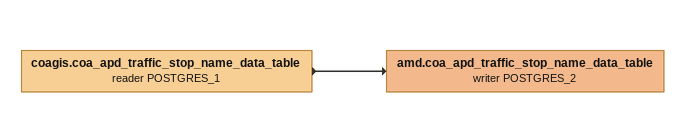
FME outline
coagis.coa_apd_traffic_stop_name_data_table (reader POSTGRES_1)
    -> amd.coa_apd_traffic_stop_name_data_table (writer POSTGRES_2)
amd.coa_apd_traffic_stop_name_data_table (writer POSTGRES_2)
